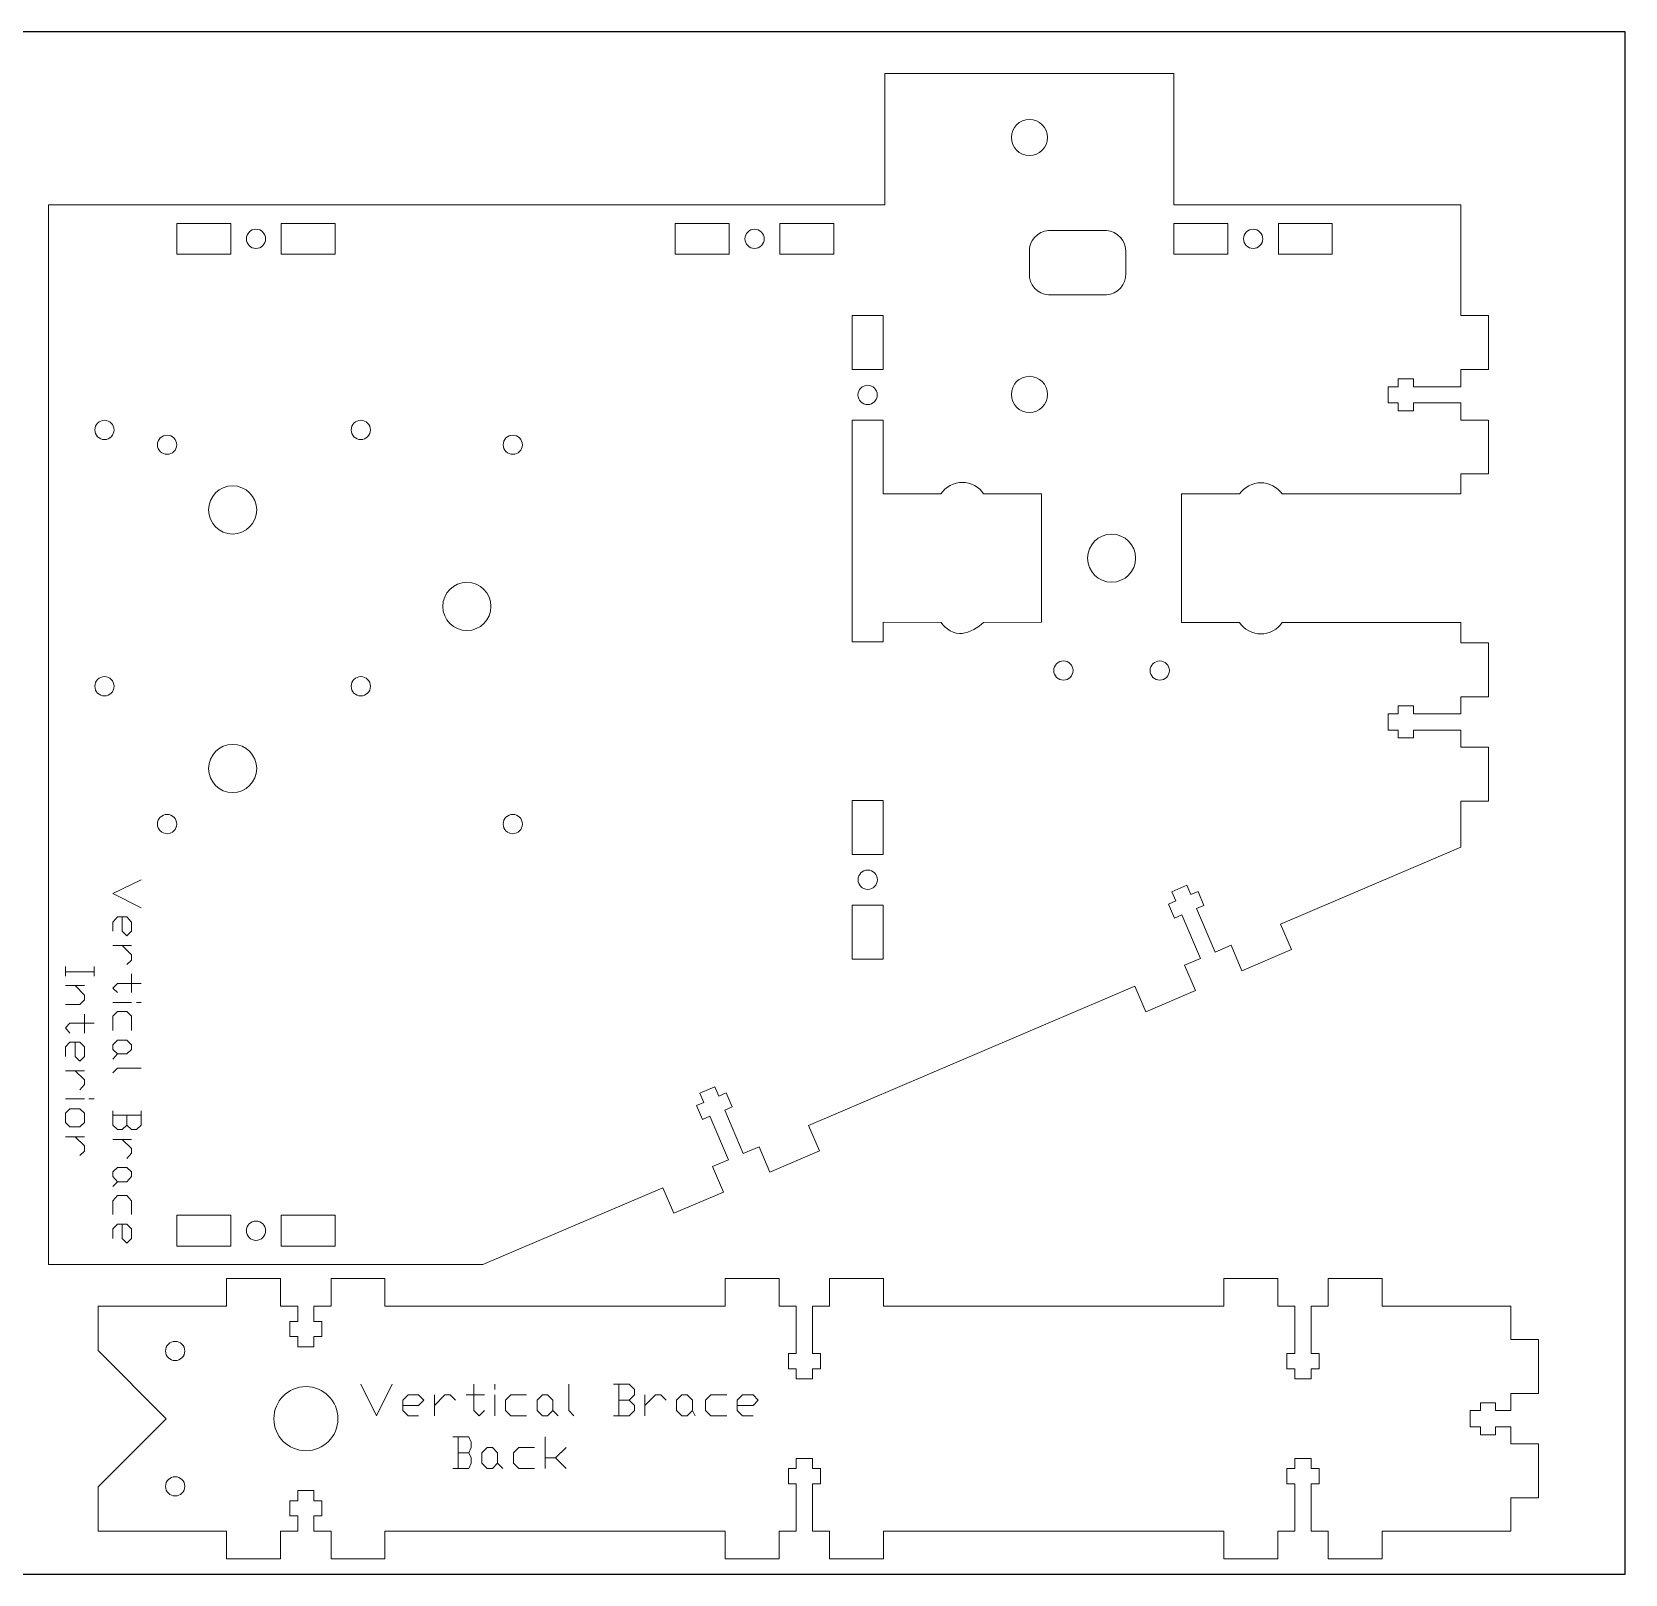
# Model space of a CAD drawing. Header units: inches. Extents: x -9.5 to 14.5, y -6 to 6.
# Drawn here: x 2.09 to 14.5, y -6 to 6 of the extents above; entities that cross this region are included whole.
import ezdxf

# ---------------------------------------------------------------- set-up
doc = ezdxf.new("R2010")
doc.units = ezdxf.units.IN
doc.layers.get('0').update_dxf_attribs({"linetype": 'CONTINUOUS', "lineweight": 25, "true_color": 0x000000})
doc.layers.add('CUT_SHEET_6', color=179, linetype='CONTINUOUS', true_color=0x131326)

# ---------------------------------------------------------------- blocks, each defined once
blk = doc.blocks.new('BORDER')
for p, q in [((24, 0), (0, 0)), ((24, -12), (24, 0)), ((0, -12), (24, -12))]:
    blk.add_line(p, q)
blk = doc.blocks.new('verbrace_again')
at = {"layer": 'CUT_SHEET_6', "color": 3, "lineweight": 15, "true_color": 0x00ff00}
for p, q in [((0.999, 0), (0.999, 0.215)), ((0.999, 0.215), (1.419, 0.215)), ((1.419, 0.215), (1.419, 0)), ((1.813, 0), (1.813, 0.215)), ((1.813, 0.215), (2.232, 0.215)), ((2.232, 0.215), (2.232, 0)), ((4.88, 0), (4.88, 0.215)), ((4.88, 0.215), (5.3, 0.215)), ((5.3, 0.215), (5.3, 0)), ((5.693, 0), (5.693, 0.215)), ((5.693, 0.215), (6.113, 0.215)), ((6.113, 0.215), (6.113, 0)), ((8.761, 0), (8.761, 0.215)), ((8.761, 0.215), (9.181, 0.215)), ((9.181, 0.215), (9.181, 0)), ((9.574, 0), (9.574, 0.215)), ((9.574, 0.215), (9.994, 0.215)), ((9.994, 0.215), (9.994, 0)), ((0, -0.345), (0, 0)), ((0, 0), (0.999, 0)), ((1.419, 0), (1.553, 0)), ((1.553, 0), (1.553, -0.118)), ((1.679, -0.118), (1.679, 0)), ((1.679, 0), (1.813, 0)), ((2.232, 0), (4.88, 0)), ((5.3, 0), (5.434, 0)), ((5.434, 0), (5.434, -0.368)), ((5.56, -0.368), (5.56, 0)), ((5.56, 0), (5.693, 0)), ((6.113, 0), (8.761, 0)), ((9.181, 0), (9.315, 0)), ((9.315, 0), (9.315, -0.368)), ((9.441, -0.368), (9.441, 0)), ((9.441, 0), (9.574, 0)), ((9.994, 0), (10.995, 0)), ((10.995, 0), (10.995, -0.258)), ((1.553, -0.118), (1.491, -0.118)), ((1.491, -0.118), (1.491, -0.236)), ((1.741, -0.118), (1.679, -0.118)), ((1.741, -0.236), (1.741, -0.118)), ((1.491, -0.236), (1.553, -0.236)), ((1.553, -0.236), (1.553, -0.315)), ((1.679, -0.315), (1.679, -0.236)), ((1.679, -0.236), (1.741, -0.236)), ((0.53, -0.875), (0, -0.345)), ((1.553, -0.315), (1.679, -0.315)), ((5.434, -0.368), (5.372, -0.368)), ((5.372, -0.368), (5.372, -0.486)), ((5.622, -0.368), (5.56, -0.368)), ((5.622, -0.486), (5.622, -0.368)), ((9.315, -0.368), (9.253, -0.368)), ((9.253, -0.368), (9.253, -0.486)), ((9.503, -0.368), (9.441, -0.368)), ((9.503, -0.486), (9.503, -0.368)), ((10.995, -0.258), (11.21, -0.258)), ((11.21, -0.258), (11.21, -0.678)), ((5.372, -0.486), (5.434, -0.486)), ((5.434, -0.486), (5.434, -0.565)), ((5.56, -0.565), (5.56, -0.486)), ((5.56, -0.486), (5.622, -0.486)), ((9.253, -0.486), (9.315, -0.486)), ((9.315, -0.486), (9.315, -0.565)), ((9.441, -0.565), (9.441, -0.486)), ((9.441, -0.486), (9.503, -0.486)), ((5.434, -0.565), (5.56, -0.565)), ((9.315, -0.565), (9.441, -0.565)), ((11.21, -0.678), (10.995, -0.678)), ((10.995, -0.678), (10.995, -0.812)), ((10.759, -0.812), (10.68, -0.812)), ((10.68, -0.812), (10.68, -0.938)), ((10.877, -0.75), (10.759, -0.75)), ((10.759, -0.75), (10.759, -0.812)), ((10.877, -0.812), (10.877, -0.75)), ((10.995, -0.812), (10.877, -0.812)), ((0, -1.404), (0.53, -0.875)), ((10.68, -0.938), (10.759, -0.938)), ((10.759, -0.938), (10.759, -1)), ((10.877, -1), (10.877, -0.938)), ((10.877, -0.938), (10.995, -0.938)), ((10.995, -0.938), (10.995, -1.071)), ((10.759, -1), (10.877, -1)), ((10.995, -1.071), (11.21, -1.071)), ((11.21, -1.071), (11.21, -1.491)), ((5.56, -1.184), (5.434, -1.184)), ((5.434, -1.184), (5.434, -1.263)), ((5.56, -1.263), (5.56, -1.184)), ((9.441, -1.184), (9.315, -1.184)), ((9.315, -1.184), (9.315, -1.263)), ((9.441, -1.263), (9.441, -1.184)), ((5.434, -1.263), (5.372, -1.263)), ((5.372, -1.263), (5.372, -1.381)), ((5.622, -1.263), (5.56, -1.263)), ((5.622, -1.381), (5.622, -1.263)), ((9.315, -1.263), (9.253, -1.263)), ((9.253, -1.263), (9.253, -1.381)), ((9.503, -1.263), (9.441, -1.263)), ((9.503, -1.381), (9.503, -1.263)), ((0, -1.749), (0, -1.404)), ((1.679, -1.434), (1.553, -1.434)), ((1.553, -1.434), (1.553, -1.513)), ((1.679, -1.513), (1.679, -1.434)), ((5.372, -1.381), (5.434, -1.381)), ((5.434, -1.381), (5.434, -1.749)), ((5.56, -1.749), (5.56, -1.381)), ((5.56, -1.381), (5.622, -1.381)), ((9.253, -1.381), (9.315, -1.381)), ((9.315, -1.381), (9.315, -1.749)), ((9.441, -1.749), (9.441, -1.381)), ((9.441, -1.381), (9.503, -1.381)), ((1.553, -1.513), (1.491, -1.513)), ((1.491, -1.513), (1.491, -1.631)), ((1.741, -1.513), (1.679, -1.513)), ((1.741, -1.631), (1.741, -1.513)), ((11.21, -1.491), (10.995, -1.491)), ((10.995, -1.491), (10.995, -1.749)), ((1.491, -1.631), (1.553, -1.631)), ((1.553, -1.631), (1.553, -1.749)), ((1.679, -1.749), (1.679, -1.631)), ((1.679, -1.631), (1.741, -1.631)), ((0.999, -1.749), (0, -1.749)), ((0.999, -1.964), (0.999, -1.749)), ((1.553, -1.749), (1.419, -1.749)), ((1.419, -1.749), (1.419, -1.964)), ((1.813, -1.749), (1.679, -1.749)), ((1.813, -1.964), (1.813, -1.749)), ((4.88, -1.749), (2.232, -1.749)), ((2.232, -1.749), (2.232, -1.964)), ((4.88, -1.964), (4.88, -1.749)), ((5.434, -1.749), (5.3, -1.749)), ((5.3, -1.749), (5.3, -1.964)), ((5.693, -1.749), (5.56, -1.749)), ((5.693, -1.964), (5.693, -1.749)), ((8.761, -1.749), (6.113, -1.749)), ((6.113, -1.749), (6.113, -1.964)), ((8.761, -1.964), (8.761, -1.749)), ((9.315, -1.749), (9.181, -1.749)), ((9.181, -1.749), (9.181, -1.964)), ((9.574, -1.749), (9.441, -1.749)), ((9.574, -1.964), (9.574, -1.749)), ((10.995, -1.749), (9.994, -1.749)), ((9.994, -1.749), (9.994, -1.964)), ((1.419, -1.964), (0.999, -1.964)), ((2.232, -1.964), (1.813, -1.964)), ((5.3, -1.964), (4.88, -1.964)), ((6.113, -1.964), (5.693, -1.964)), ((9.181, -1.964), (8.761, -1.964)), ((9.994, -1.964), (9.574, -1.964))]:
    blk.add_line(p, q, dxfattribs=at)
at = {"layer": 'CUT_SHEET_6', "color": 7, "lineweight": 15, "true_color": 0xffffff}
for p, q in [((2.043, -0.607), (2.166, -0.852)), ((2.166, -0.852), (2.289, -0.607)), ((2.925, -0.607), (2.925, -0.811)), ((3.088, -0.648), (3.088, -0.607)), ((3.662, -0.607), (3.662, -0.811)), ((4.133, -0.607), (4.011, -0.607)), ((4.052, -0.607), (4.052, -0.852)), ((4.174, -0.648), (4.133, -0.607)), ((2.412, -0.689), (2.371, -0.73)), ((2.371, -0.73), (2.371, -0.811)), ((2.494, -0.689), (2.412, -0.689)), ((2.535, -0.73), (2.494, -0.689)), ((2.494, -0.771), (2.535, -0.73)), ((2.617, -0.771), (2.699, -0.689)), ((2.617, -0.852), (2.617, -0.689)), ((2.699, -0.689), (2.74, -0.689)), ((2.74, -0.689), (2.781, -0.73)), ((2.863, -0.689), (3.007, -0.689)), ((3.088, -0.852), (3.088, -0.689)), ((3.211, -0.689), (3.17, -0.73)), ((3.17, -0.73), (3.17, -0.811)), ((3.334, -0.689), (3.211, -0.689)), ((3.416, -0.73), (3.457, -0.689)), ((3.416, -0.811), (3.416, -0.73)), ((3.457, -0.689), (3.498, -0.689)), ((3.498, -0.689), (3.539, -0.73)), ((3.539, -0.73), (3.539, -0.811)), ((4.133, -0.73), (4.052, -0.73)), ((4.133, -0.73), (4.174, -0.689)), ((4.174, -0.771), (4.133, -0.73)), ((4.174, -0.689), (4.174, -0.648)), ((4.256, -0.771), (4.338, -0.689)), ((4.256, -0.852), (4.256, -0.689)), ((4.338, -0.689), (4.379, -0.689)), ((4.379, -0.689), (4.42, -0.73)), ((4.502, -0.73), (4.543, -0.689)), ((4.502, -0.811), (4.502, -0.73)), ((4.543, -0.689), (4.584, -0.689)), ((4.584, -0.689), (4.625, -0.73)), ((4.625, -0.73), (4.625, -0.811)), ((4.769, -0.689), (4.728, -0.73)), ((4.728, -0.73), (4.728, -0.811)), ((4.892, -0.689), (4.769, -0.689)), ((5.015, -0.689), (4.974, -0.73)), ((4.974, -0.73), (4.974, -0.811)), ((5.097, -0.689), (5.015, -0.689)), ((5.138, -0.73), (5.097, -0.689)), ((5.097, -0.771), (5.138, -0.73)), ((2.371, -0.771), (2.494, -0.771)), ((2.371, -0.811), (2.412, -0.852)), ((2.412, -0.852), (2.494, -0.852)), ((2.925, -0.811), (2.966, -0.852)), ((2.966, -0.852), (3.007, -0.811)), ((3.17, -0.811), (3.211, -0.852)), ((3.211, -0.852), (3.334, -0.852)), ((3.457, -0.852), (3.416, -0.811)), ((3.498, -0.852), (3.457, -0.852)), ((3.539, -0.811), (3.498, -0.852)), ((3.539, -0.811), (3.58, -0.852)), ((3.662, -0.811), (3.703, -0.852)), ((4.011, -0.852), (4.133, -0.852)), ((4.133, -0.852), (4.174, -0.811)), ((4.174, -0.811), (4.174, -0.771)), ((4.543, -0.852), (4.502, -0.811)), ((4.584, -0.852), (4.543, -0.852)), ((4.625, -0.811), (4.584, -0.852)), ((4.625, -0.811), (4.646, -0.852)), ((4.728, -0.811), (4.769, -0.852)), ((4.769, -0.852), (4.892, -0.852)), ((4.974, -0.771), (5.097, -0.771)), ((4.974, -0.811), (5.015, -0.852)), ((5.015, -0.852), (5.097, -0.852)), ((2.884, -1.016), (2.761, -1.016)), ((2.802, -1.016), (2.802, -1.262)), ((2.904, -1.057), (2.884, -1.016)), ((2.884, -1.139), (2.904, -1.098)), ((2.904, -1.098), (2.904, -1.057)), ((2.986, -1.139), (3.027, -1.098)), ((3.027, -1.098), (3.068, -1.098)), ((3.068, -1.098), (3.109, -1.139)), ((3.273, -1.098), (3.232, -1.139)), ((3.396, -1.098), (3.273, -1.098)), ((3.478, -1.262), (3.478, -1.016)), ((3.56, -1.18), (3.642, -1.098)), ((2.884, -1.139), (2.802, -1.139)), ((2.904, -1.18), (2.884, -1.139)), ((2.884, -1.262), (2.904, -1.221)), ((2.904, -1.221), (2.904, -1.18)), ((2.986, -1.221), (2.986, -1.139)), ((3.027, -1.262), (2.986, -1.221)), ((3.109, -1.221), (3.068, -1.262)), ((3.109, -1.139), (3.109, -1.221)), ((3.109, -1.221), (3.15, -1.262)), ((3.232, -1.139), (3.232, -1.221)), ((3.232, -1.221), (3.273, -1.262)), ((3.478, -1.18), (3.56, -1.18)), ((3.56, -1.18), (3.642, -1.262)), ((2.761, -1.262), (2.884, -1.262)), ((3.068, -1.262), (3.027, -1.262)), ((3.273, -1.262), (3.396, -1.262))]:
    blk.add_line(p, q, dxfattribs=at)
at = {"layer": 'CUT_SHEET_6', "color": 1, "lineweight": 15, "true_color": 0xff0000}
for points in [[(0.599, -0.273), (0.557, -0.273), (0.524, -0.306), (0.524, -0.348)], [(0.524, -0.348), (0.524, -0.389), (0.557, -0.423), (0.599, -0.423)], [(0.674, -0.348), (0.674, -0.306), (0.64, -0.273), (0.599, -0.273)], [(0.599, -0.423), (0.64, -0.423), (0.674, -0.389), (0.674, -0.348)], [(1.617, -0.625), (1.479, -0.625), (1.367, -0.737), (1.367, -0.875)], [(1.866, -0.875), (1.866, -0.737), (1.755, -0.625), (1.617, -0.625)], [(1.367, -0.875), (1.367, -1.013), (1.479, -1.124), (1.617, -1.124)], [(1.617, -1.124), (1.755, -1.124), (1.866, -1.013), (1.866, -0.875)], [(0.599, -1.326), (0.557, -1.326), (0.524, -1.36), (0.524, -1.401)], [(0.674, -1.401), (0.674, -1.36), (0.64, -1.326), (0.599, -1.326)], [(0.524, -1.401), (0.524, -1.443), (0.557, -1.476), (0.599, -1.476)], [(0.599, -1.476), (0.64, -1.476), (0.674, -1.443), (0.674, -1.401)]]:
    blk.add_open_spline(points, degree=3, dxfattribs=at)

msp = doc.modelspace()

# ---------------------------------------------------------------- linework, layer by layer
at = {"layer": 'CUT_SHEET_6', "color": 3, "lineweight": 15, "true_color": 0x00ff00}
for p, q in [((8.735, 4.654), (8.735, 5.677)), ((8.735, 5.677), (10.984, 5.677)), ((10.984, 5.677), (10.984, 4.654)), ((10, 5.178), (10, 5.178)), ((2.223, -3.592), (2.223, 4.654)), ((2.223, 4.654), (8.735, 4.654)), ((10.984, 4.654), (13.217, 4.654)), ((13.217, 4.654), (13.217, 3.793)), ((10.009, 4.454), (10.459, 4.454)), ((9.859, 4.121), (9.859, 4.287)), ((10.609, 4.287), (10.609, 4.121)), ((10.459, 3.954), (10.009, 3.954)), ((8.48, 3.792), (8.72, 3.792)), ((8.48, 3.372), (8.48, 3.792)), ((8.72, 3.792), (8.72, 3.372)), ((13.217, 3.793), (13.432, 3.793)), ((13.432, 3.793), (13.432, 3.373)), ((8.72, 3.372), (8.48, 3.372)), ((13.432, 3.373), (13.217, 3.373)), ((13.217, 3.373), (13.217, 3.239)), ((8.6, 3.25), (8.6, 3.25)), ((12.731, 3.239), (12.653, 3.239)), ((12.653, 3.239), (12.653, 3.114)), ((12.85, 3.301), (12.731, 3.301)), ((12.731, 3.301), (12.731, 3.239)), ((12.849, 3.239), (12.85, 3.301)), ((13.217, 3.239), (12.849, 3.239)), ((9.719, 3.179), (9.719, 3.179)), ((10, 3.179), (10, 3.179)), ((12.653, 3.114), (12.731, 3.114)), ((12.731, 3.114), (12.731, 3.052)), ((12.85, 3.052), (12.849, 3.114)), ((12.849, 3.114), (13.217, 3.114)), ((13.217, 3.114), (13.217, 2.98)), ((2.659, 2.978), (2.659, 2.978)), ((8.48, 1.253), (8.48, 2.978)), ((8.48, 2.978), (8.72, 2.978)), ((8.72, 2.978), (8.72, 2.405)), ((9.859, 3.039), (9.859, 3.039)), ((12.731, 3.052), (12.85, 3.052)), ((13.217, 2.98), (13.432, 2.98)), ((13.432, 2.98), (13.432, 2.56)), ((2.585, 2.903), (2.585, 2.903)), ((5.838, 2.862), (5.838, 2.862)), ((3.222, 2.787), (3.222, 2.787)), ((5.913, 2.787), (5.913, 2.787)), ((13.432, 2.56), (13.217, 2.56)), ((13.217, 2.56), (13.217, 2.405)), ((8.72, 2.405), (9.171, 2.405)), ((9.503, 2.405), (9.954, 2.405)), ((9.954, 2.405), (9.954, 1.406)), ((11.496, 2.405), (11.044, 2.405)), ((11.044, 2.405), (11.044, 1.405)), ((13.217, 2.405), (11.826, 2.405)), ((3.845, 2.281), (3.845, 2.281)), ((8.72, 1.406), (8.72, 1.253)), ((9.172, 1.405), (8.72, 1.406)), ((9.954, 1.406), (9.502, 1.405)), ((11.044, 1.405), (11.495, 1.405)), ((11.827, 1.405), (13.217, 1.405)), ((13.217, 1.405), (13.217, 1.247)), ((8.72, 1.253), (8.48, 1.253)), ((13.217, 1.247), (13.432, 1.247)), ((13.432, 1.247), (13.432, 0.827)), ((10.049, 1.031), (10.049, 1.031)), ((2.659, 0.983), (2.659, 0.983)), ((12.85, 0.756), (12.731, 0.756)), ((12.731, 0.756), (12.731, 0.694)), ((12.849, 0.694), (12.85, 0.756)), ((13.432, 0.827), (13.217, 0.827)), ((13.217, 0.827), (13.217, 0.694)), ((12.731, 0.694), (12.653, 0.694)), ((12.653, 0.694), (12.653, 0.568)), ((13.217, 0.694), (12.849, 0.694)), ((12.653, 0.568), (12.731, 0.568)), ((12.731, 0.568), (12.731, 0.506)), ((12.731, 0.506), (12.85, 0.506)), ((12.85, 0.506), (12.849, 0.568)), ((12.849, 0.568), (13.217, 0.568)), ((13.217, 0.568), (13.217, 0.434)), ((13.217, 0.434), (13.432, 0.434)), ((13.432, 0.434), (13.432, 0.014)), ((13.432, 0.014), (13.217, 0.014)), ((13.217, 0.014), (13.217, -0.344)), ((5.838, -0.089), (5.838, -0.089)), ((3.222, -0.164), (3.222, -0.164)), ((5.913, -0.164), (5.913, -0.164)), ((13.217, -0.344), (11.815, -0.942)), ((13.217, -0.344), (13.217, -0.344)), ((11.084, -0.64), (10.968, -0.69)), ((10.968, -0.69), (10.999, -0.762)), ((11.115, -0.713), (11.084, -0.64)), ((11.172, -0.688), (11.115, -0.713)), ((11.218, -0.797), (11.172, -0.688)), ((10.999, -0.762), (10.942, -0.786)), ((10.942, -0.786), (10.988, -0.895)), ((11.161, -0.821), (11.218, -0.797)), ((11.306, -1.16), (11.161, -0.821)), ((10.988, -0.895), (11.045, -0.871)), ((11.045, -0.871), (11.19, -1.209)), ((11.815, -0.942), (11.899, -1.14)), ((11.429, -1.107), (11.306, -1.16)), ((11.513, -1.305), (11.429, -1.107)), ((11.19, -1.209), (11.067, -1.261)), ((11.899, -1.14), (11.513, -1.305)), ((11.067, -1.261), (11.151, -1.459)), ((10.681, -1.426), (8.141, -2.51)), ((10.765, -1.624), (10.681, -1.426)), ((11.151, -1.459), (10.765, -1.624)), ((7.411, -2.208), (7.295, -2.257)), ((7.441, -2.28), (7.411, -2.208)), ((7.326, -2.33), (7.269, -2.354)), ((7.269, -2.354), (7.315, -2.462)), ((7.295, -2.257), (7.326, -2.33)), ((7.498, -2.256), (7.441, -2.28)), ((7.545, -2.364), (7.498, -2.256)), ((7.315, -2.462), (7.372, -2.438)), ((7.372, -2.438), (7.516, -2.776)), ((7.488, -2.389), (7.545, -2.364)), ((7.632, -2.727), (7.488, -2.389)), ((8.141, -2.51), (8.226, -2.707)), ((7.755, -2.675), (7.632, -2.727)), ((7.84, -2.872), (7.755, -2.675)), ((8.226, -2.707), (7.84, -2.872)), ((7.516, -2.776), (7.393, -2.829)), ((7.393, -2.829), (7.478, -3.027)), ((7.007, -2.994), (5.605, -3.592)), ((7.092, -3.191), (7.007, -2.994)), ((7.478, -3.027), (7.092, -3.191)), ((5.605, -3.592), (2.223, -3.592))]:
    msp.add_line(p, q, dxfattribs=at)
at = {"layer": 'CUT_SHEET_6', "color": 1, "lineweight": 15, "true_color": 0xff0000}
for p, q in [((3.642, 4.51), (3.223, 4.51)), ((3.223, 4.51), (3.223, 4.27)), ((3.642, 4.27), (3.642, 4.51)), ((4.456, 4.51), (4.036, 4.51)), ((4.036, 4.51), (4.036, 4.27)), ((4.456, 4.27), (4.456, 4.51)), ((7.523, 4.51), (7.103, 4.51)), ((7.103, 4.51), (7.103, 4.27)), ((7.523, 4.27), (7.523, 4.51)), ((8.336, 4.51), (7.917, 4.51)), ((7.917, 4.51), (7.917, 4.27)), ((8.336, 4.27), (8.336, 4.51)), ((11.404, 4.51), (10.984, 4.51)), ((10.984, 4.51), (10.984, 4.27)), ((11.404, 4.27), (11.404, 4.51)), ((12.217, 4.51), (11.798, 4.51)), ((11.798, 4.51), (11.798, 4.27)), ((12.217, 4.27), (12.217, 4.51)), ((3.223, 4.27), (3.642, 4.27)), ((4.036, 4.27), (4.456, 4.27)), ((7.103, 4.27), (7.523, 4.27)), ((7.917, 4.27), (8.336, 4.27)), ((10.984, 4.27), (11.404, 4.27)), ((11.798, 4.27), (12.217, 4.27)), ((10.499, 2.092), (10.499, 2.092)), ((10.312, 1.905), (10.312, 1.905)), ((3.47, 0.268), (3.47, 0.268)), ((3.657, 0.081), (3.657, 0.081)), ((8.481, 0.019), (8.721, 0.019)), ((8.481, -0.4), (8.481, 0.019)), ((8.721, 0.019), (8.721, -0.4)), ((8.721, -0.4), (8.481, -0.4)), ((8.481, -0.794), (8.721, -0.794)), ((8.481, -1.214), (8.481, -0.794)), ((8.721, -0.794), (8.721, -1.214)), ((8.721, -1.214), (8.481, -1.214)), ((3.642, -3.208), (3.223, -3.208)), ((3.223, -3.208), (3.223, -3.447)), ((3.642, -3.447), (3.642, -3.208)), ((4.456, -3.208), (4.036, -3.208)), ((4.036, -3.208), (4.036, -3.447)), ((4.456, -3.447), (4.456, -3.208)), ((3.223, -3.447), (3.642, -3.447)), ((4.036, -3.447), (4.456, -3.447))]:
    msp.add_line(p, q, dxfattribs=at)
at = {"layer": 'CUT_SHEET_6', "color": 7, "lineweight": 15, "true_color": 0xffffff}
for p, q in [((2.945, -0.597), (2.726, -0.704)), ((2.726, -0.704), (2.945, -0.815)), ((2.762, -0.887), (2.726, -0.927)), ((2.726, -0.927), (2.726, -0.998)), ((2.833, -0.887), (2.762, -0.887)), ((2.797, -0.887), (2.797, -0.998)), ((2.869, -0.927), (2.833, -0.887)), ((2.869, -0.998), (2.869, -0.927)), ((2.726, -1.11), (2.869, -1.11)), ((2.797, -0.998), (2.833, -1.034)), ((2.797, -1.11), (2.869, -1.181)), ((2.833, -1.034), (2.869, -0.998)), ((2.869, -1.222), (2.833, -1.257)), ((2.869, -1.181), (2.869, -1.222)), ((2.356, -1.272), (2.356, -1.348)), ((2.579, -1.313), (2.356, -1.313)), ((2.579, -1.272), (2.579, -1.348)), ((2.869, -1.328), (2.869, -1.475)), ((2.356, -1.419), (2.503, -1.419)), ((2.432, -1.419), (2.503, -1.496)), ((2.762, -1.404), (2.726, -1.44)), ((2.726, -1.44), (2.762, -1.475)), ((2.945, -1.404), (2.762, -1.404)), ((2.468, -1.567), (2.356, -1.567)), ((2.503, -1.531), (2.468, -1.567)), ((2.503, -1.496), (2.503, -1.531)), ((2.726, -1.551), (2.869, -1.551)), ((2.909, -1.551), (2.945, -1.551)), ((2.391, -1.714), (2.356, -1.749)), ((2.579, -1.714), (2.391, -1.714)), ((2.503, -1.643), (2.503, -1.79)), ((2.762, -1.623), (2.726, -1.658)), ((2.726, -1.658), (2.726, -1.77)), ((2.833, -1.623), (2.762, -1.623)), ((2.869, -1.658), (2.833, -1.623)), ((2.869, -1.77), (2.869, -1.658)), ((2.356, -1.749), (2.391, -1.79)), ((2.726, -1.881), (2.762, -1.846)), ((2.762, -1.846), (2.833, -1.846)), ((2.833, -1.846), (2.869, -1.881)), ((2.391, -1.861), (2.356, -1.897)), ((2.356, -1.897), (2.356, -1.973)), ((2.468, -1.861), (2.391, -1.861)), ((2.432, -1.861), (2.432, -1.973)), ((2.432, -1.973), (2.468, -2.008)), ((2.503, -1.897), (2.468, -1.861)), ((2.468, -2.008), (2.503, -1.973)), ((2.503, -1.973), (2.503, -1.897)), ((2.726, -1.917), (2.726, -1.881)), ((2.762, -1.952), (2.726, -1.917)), ((2.762, -1.952), (2.726, -1.993)), ((2.833, -1.952), (2.762, -1.952)), ((2.869, -1.917), (2.833, -1.952)), ((2.869, -1.881), (2.869, -1.917)), ((2.356, -2.084), (2.503, -2.084)), ((2.432, -2.084), (2.503, -2.155)), ((2.762, -2.064), (2.726, -2.1)), ((2.945, -2.064), (2.762, -2.064)), ((2.503, -2.191), (2.468, -2.232)), ((2.503, -2.155), (2.503, -2.191)), ((2.356, -2.303), (2.503, -2.303)), ((2.539, -2.303), (2.579, -2.303)), ((2.356, -2.414), (2.391, -2.379)), ((2.356, -2.485), (2.356, -2.414)), ((2.391, -2.379), (2.468, -2.379)), ((2.468, -2.379), (2.503, -2.414)), ((2.503, -2.414), (2.503, -2.485)), ((2.726, -2.394), (2.726, -2.506)), ((2.945, -2.43), (2.726, -2.43)), ((2.833, -2.506), (2.833, -2.43)), ((2.945, -2.506), (2.945, -2.394)), ((2.391, -2.521), (2.356, -2.485)), ((2.356, -2.597), (2.503, -2.597)), ((2.468, -2.521), (2.391, -2.521)), ((2.432, -2.597), (2.503, -2.668)), ((2.503, -2.485), (2.468, -2.521)), ((2.726, -2.506), (2.762, -2.541)), ((2.762, -2.541), (2.797, -2.541)), ((2.797, -2.541), (2.833, -2.506)), ((2.833, -2.506), (2.869, -2.541)), ((2.869, -2.541), (2.909, -2.541)), ((2.909, -2.541), (2.945, -2.506)), ((2.503, -2.709), (2.468, -2.744)), ((2.503, -2.668), (2.503, -2.709)), ((2.726, -2.617), (2.869, -2.617)), ((2.797, -2.617), (2.869, -2.688)), ((2.869, -2.724), (2.833, -2.765)), ((2.869, -2.688), (2.869, -2.724)), ((2.726, -2.871), (2.762, -2.836)), ((2.762, -2.836), (2.833, -2.836)), ((2.833, -2.836), (2.869, -2.871)), ((2.726, -2.907), (2.726, -2.871)), ((2.762, -2.947), (2.726, -2.907)), ((2.762, -2.947), (2.726, -2.983)), ((2.833, -2.947), (2.762, -2.947)), ((2.869, -2.907), (2.833, -2.947)), ((2.869, -2.871), (2.869, -2.907)), ((2.762, -3.054), (2.726, -3.095)), ((2.726, -3.095), (2.726, -3.201)), ((2.833, -3.054), (2.762, -3.054)), ((2.869, -3.095), (2.833, -3.054)), ((2.869, -3.201), (2.869, -3.095)), ((2.762, -3.277), (2.726, -3.313)), ((2.726, -3.313), (2.726, -3.389)), ((2.833, -3.277), (2.762, -3.277)), ((2.797, -3.277), (2.797, -3.389)), ((2.869, -3.313), (2.833, -3.277)), ((2.869, -3.389), (2.869, -3.313)), ((2.797, -3.389), (2.833, -3.424)), ((2.833, -3.424), (2.869, -3.389))]:
    msp.add_line(p, q, dxfattribs=at)
at = {"layer": 'CUT_SHEET_6', "color": 3, "lineweight": 15, "true_color": 0x00ff00}
for points, degree in [([(9.859, 5.319), (9.782, 5.319), (9.719, 5.256), (9.719, 5.178)], 3), ([(10, 5.178), (10, 5.256), (9.937, 5.319), (9.859, 5.319)], 3), ([(9.719, 5.178), (9.719, 5.101), (9.782, 5.038), (9.859, 5.038)], 3), ([(9.859, 5.038), (9.937, 5.038), (10, 5.101), (10, 5.178)], 3), ([(10.009, 4.454), (9.922, 4.449), (9.855, 4.374), (9.859, 4.287)], 3), ([(10.609, 4.287), (10.613, 4.374), (10.546, 4.449), (10.459, 4.454)], 3), ([(9.859, 4.121), (9.855, 4.034), (9.922, 3.959), (10.009, 3.954)], 3), ([(10.459, 3.954), (10.546, 3.959), (10.613, 4.034), (10.609, 4.121)], 3), ([(8.6, 3.25), (8.559, 3.25), (8.525, 3.217), (8.525, 3.175)], 3), ([(8.675, 3.175), (8.675, 3.217), (8.642, 3.25), (8.6, 3.25)], 3), ([(9.859, 3.32), (9.782, 3.32), (9.719, 3.257), (9.719, 3.179)], 3), ([(10, 3.179), (10, 3.257), (9.937, 3.32), (9.859, 3.32)], 3), ([(8.525, 3.175), (8.525, 3.134), (8.559, 3.1), (8.6, 3.1)], 3), ([(8.6, 3.1), (8.641, 3.1), (8.675, 3.134), (8.675, 3.175)], 3), ([(9.719, 3.179), (9.719, 3.102), (9.782, 3.039), (9.859, 3.039)], 3), ([(9.859, 3.039), (9.937, 3.039), (10, 3.102), (10, 3.179)], 3), ([(2.659, 2.978), (2.618, 2.978), (2.585, 2.944), (2.585, 2.903)], 3), ([(2.734, 2.903), (2.734, 2.944), (2.701, 2.978), (2.659, 2.978)], 3), ([(4.655, 2.978), (4.613, 2.978), (4.58, 2.944), (4.58, 2.903)], 3), ([(4.73, 2.903), (4.73, 2.944), (4.696, 2.978), (4.655, 2.978)], 3), ([(2.585, 2.903), (2.585, 2.862), (2.618, 2.828), (2.659, 2.828)], 3), ([(2.659, 2.828), (2.701, 2.828), (2.734, 2.862), (2.734, 2.903)], 3), ([(3.147, 2.862), (3.106, 2.862), (3.072, 2.829), (3.072, 2.787)], 3), ([(3.222, 2.787), (3.222, 2.829), (3.188, 2.862), (3.147, 2.862)], 3), ([(4.58, 2.903), (4.58, 2.862), (4.613, 2.828), (4.655, 2.828)], 3), ([(4.655, 2.828), (4.696, 2.828), (4.73, 2.862), (4.73, 2.903)], 3), ([(5.838, 2.862), (5.796, 2.862), (5.763, 2.829), (5.763, 2.787)], 3), ([(5.913, 2.787), (5.913, 2.829), (5.879, 2.862), (5.838, 2.862)], 3), ([(3.072, 2.787), (3.072, 2.746), (3.106, 2.713), (3.147, 2.713)], 3), ([(3.147, 2.713), (3.188, 2.712), (3.222, 2.746), (3.222, 2.787)], 3), ([(5.763, 2.787), (5.763, 2.746), (5.796, 2.713), (5.838, 2.713)], 3), ([(5.838, 2.713), (5.879, 2.712), (5.913, 2.746), (5.913, 2.787)], 3), ([(9.337, 2.493), (9.277, 2.497), (9.202, 2.457), (9.171, 2.405)], 3), ([(9.503, 2.405), (9.472, 2.457), (9.398, 2.497), (9.337, 2.493)], 3), ([(11.661, 2.492), (11.601, 2.495), (11.527, 2.456), (11.496, 2.405)], 3), ([(11.826, 2.405), (11.795, 2.456), (11.721, 2.495), (11.661, 2.492)], 3), ([(3.657, 2.468), (3.554, 2.468), (3.47, 2.384), (3.47, 2.281)], 3), ([(3.845, 2.281), (3.844, 2.384), (3.761, 2.468), (3.657, 2.468)], 3), ([(3.47, 2.281), (3.47, 2.177), (3.554, 2.093), (3.657, 2.093)], 3), ([(3.657, 2.093), (3.761, 2.093), (3.844, 2.177), (3.845, 2.281)], 3), ([(3.657, 2.093), (3.657, 2.093), (3.657, 2.093)], 2), ([(5.481, 1.717), (5.377, 1.717), (5.293, 1.633), (5.293, 1.53)], 3), ([(5.668, 1.53), (5.668, 1.633), (5.584, 1.717), (5.481, 1.717)], 3), ([(5.293, 1.53), (5.293, 1.426), (5.377, 1.342), (5.481, 1.342)], 3), ([(5.481, 1.342), (5.584, 1.342), (5.668, 1.426), (5.668, 1.53)], 3), ([(5.668, 1.53), (5.668, 1.53), (5.668, 1.53)], 2), ([(9.172, 1.405), (9.203, 1.354), (9.277, 1.314), (9.337, 1.318)], 3), ([(9.337, 1.318), (9.389, 1.327), (9.466, 1.368), (9.502, 1.405)], 3), ([(11.495, 1.405), (11.526, 1.353), (11.6, 1.313), (11.661, 1.317)], 3), ([(11.661, 1.317), (11.722, 1.313), (11.796, 1.353), (11.827, 1.405)], 3), ([(5.481, 1.342), (5.481, 1.342), (5.481, 1.342)], 2), ([(10.124, 1.106), (10.083, 1.106), (10.049, 1.072), (10.049, 1.031)], 3), ([(10.049, 1.031), (10.049, 0.989), (10.083, 0.956), (10.124, 0.956)], 3), ([(10.199, 1.031), (10.199, 1.072), (10.166, 1.106), (10.124, 1.106)], 3), ([(10.124, 0.956), (10.166, 0.956), (10.199, 0.989), (10.199, 1.031)], 3), ([(10.874, 1.105), (10.833, 1.105), (10.799, 1.072), (10.799, 1.031)], 3), ([(10.799, 1.031), (10.799, 0.989), (10.833, 0.956), (10.874, 0.956)], 3), ([(10.949, 1.031), (10.949, 1.072), (10.915, 1.105), (10.874, 1.105)], 3), ([(10.874, 0.956), (10.915, 0.956), (10.949, 0.989), (10.949, 1.031)], 3), ([(2.659, 0.983), (2.618, 0.983), (2.585, 0.949), (2.585, 0.908)], 3), ([(2.585, 0.908), (2.585, 0.866), (2.618, 0.833), (2.659, 0.833)], 3), ([(2.734, 0.908), (2.734, 0.949), (2.701, 0.983), (2.659, 0.983)], 3), ([(2.659, 0.833), (2.701, 0.833), (2.734, 0.866), (2.734, 0.908)], 3), ([(4.655, 0.983), (4.613, 0.983), (4.58, 0.949), (4.58, 0.908)], 3), ([(4.58, 0.908), (4.58, 0.866), (4.613, 0.833), (4.655, 0.833)], 3), ([(4.73, 0.908), (4.73, 0.949), (4.696, 0.983), (4.655, 0.983)], 3), ([(4.655, 0.833), (4.696, 0.833), (4.73, 0.866), (4.73, 0.908)], 3), ([(3.147, -0.089), (3.106, -0.089), (3.072, -0.122), (3.072, -0.164)], 3), ([(3.222, -0.164), (3.222, -0.122), (3.188, -0.089), (3.147, -0.089)], 3), ([(5.838, -0.089), (5.796, -0.089), (5.763, -0.122), (5.763, -0.164)], 3), ([(5.913, -0.164), (5.913, -0.122), (5.879, -0.089), (5.838, -0.089)], 3), ([(3.072, -0.164), (3.072, -0.205), (3.106, -0.239), (3.147, -0.239)], 3), ([(3.147, -0.239), (3.188, -0.239), (3.222, -0.205), (3.222, -0.164)], 3), ([(5.763, -0.164), (5.763, -0.205), (5.796, -0.239), (5.838, -0.239)], 3), ([(5.838, -0.239), (5.879, -0.239), (5.913, -0.205), (5.913, -0.164)], 3)]:
    msp.add_open_spline(points, degree=degree, dxfattribs=at)
at = {"layer": 'CUT_SHEET_6', "color": 1, "lineweight": 15, "true_color": 0xff0000}
for points in [[(3.839, 4.465), (3.798, 4.465), (3.764, 4.431), (3.764, 4.39)], [(3.914, 4.39), (3.914, 4.431), (3.881, 4.465), (3.839, 4.465)], [(7.72, 4.465), (7.679, 4.465), (7.645, 4.431), (7.645, 4.39)], [(7.795, 4.39), (7.795, 4.431), (7.761, 4.465), (7.72, 4.465)], [(11.601, 4.465), (11.559, 4.465), (11.526, 4.431), (11.526, 4.39)], [(11.676, 4.39), (11.676, 4.431), (11.642, 4.465), (11.601, 4.465)], [(3.764, 4.39), (3.764, 4.349), (3.798, 4.315), (3.839, 4.315)], [(3.839, 4.315), (3.881, 4.315), (3.914, 4.349), (3.914, 4.39)], [(7.645, 4.39), (7.645, 4.349), (7.679, 4.315), (7.72, 4.315)], [(7.72, 4.315), (7.761, 4.315), (7.795, 4.349), (7.795, 4.39)], [(11.526, 4.39), (11.526, 4.349), (11.559, 4.315), (11.601, 4.315)], [(11.601, 4.315), (11.642, 4.315), (11.676, 4.349), (11.676, 4.39)], [(10.499, 2.092), (10.396, 2.092), (10.312, 2.009), (10.312, 1.905)], [(10.686, 1.905), (10.686, 2.009), (10.603, 2.092), (10.499, 2.092)], [(10.312, 1.905), (10.312, 1.802), (10.396, 1.718), (10.499, 1.718)], [(10.499, 1.718), (10.603, 1.718), (10.686, 1.802), (10.686, 1.905)], [(3.657, 0.456), (3.554, 0.456), (3.47, 0.372), (3.47, 0.268)], [(3.845, 0.268), (3.845, 0.372), (3.761, 0.456), (3.657, 0.456)], [(3.47, 0.268), (3.47, 0.165), (3.554, 0.081), (3.657, 0.081)], [(3.657, 0.081), (3.761, 0.081), (3.844, 0.165), (3.845, 0.268)], [(8.601, -0.522), (8.559, -0.522), (8.526, -0.556), (8.526, -0.597)], [(8.526, -0.597), (8.526, -0.639), (8.559, -0.672), (8.601, -0.672)], [(8.676, -0.597), (8.676, -0.556), (8.642, -0.522), (8.601, -0.522)], [(8.601, -0.672), (8.642, -0.672), (8.676, -0.639), (8.676, -0.597)], [(3.839, -3.253), (3.798, -3.253), (3.764, -3.286), (3.764, -3.328)], [(3.764, -3.328), (3.764, -3.369), (3.798, -3.403), (3.839, -3.403)], [(3.914, -3.328), (3.914, -3.286), (3.881, -3.253), (3.839, -3.253)], [(3.839, -3.403), (3.881, -3.403), (3.914, -3.369), (3.914, -3.328)]]:
    msp.add_open_spline(points, degree=3, dxfattribs=at)

# ---------------------------------------------------------------- block references
msp.add_blockref('BORDER', (-9.503, 6))
at = {"layer": 'CUT_SHEET_6'}
msp.add_blockref('verbrace_again', (2.611, -3.916), dxfattribs=at)

doc.saveas('drawing.dxf')
